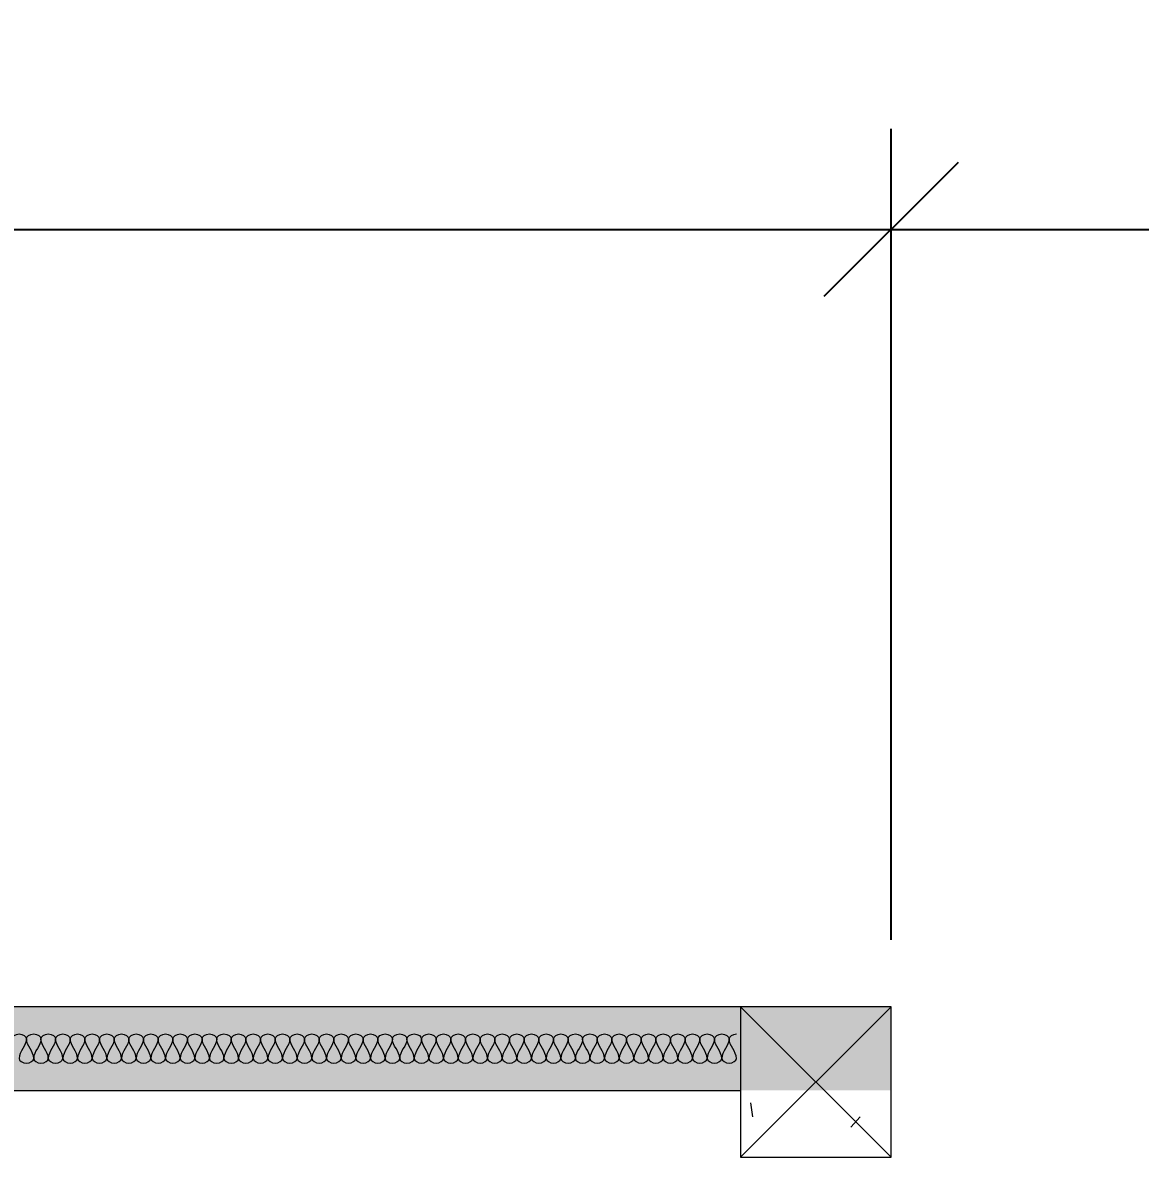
# Model space of a CAD drawing. Header units: inches. Extents: x 1913 to 24953, y -2945 to 1064.
# Drawn here: x 4378.9 to 4512.4, y 177 to 312.7 of the extents above; entities that cross this region are included whole.
import ezdxf

# ---------------------------------------------------------------- set-up
doc = ezdxf.new("R2010")
doc.units = ezdxf.units.IN
doc.header["$MEASUREMENT"] = 0
for name, color, linetype, lineweight in [('A-ANNO-DIMS', 211, 'Continuous', 9), ('A-COLS', 52, 'Continuous', 9), ('A-DETL', 90, 'Continuous', 9), ('A-WALL', 113, 'Continuous', 13), ('A-WALL-PATT', 111, 'Continuous', 50)]:
    doc.layers.add(name, color=color, linetype=linetype, lineweight=lineweight)
doc.styles.add('Arial', font='arial.ttf', dxfattribs={"height": 12})
doc.dimstyles.new('Linear_-_3_32__Arial', dxfattribs={"dimscale": 12, "dimtxt": 12.243113, "dimasz": 1.333333, "dimexe": 1, "dimexo": 0.666667, "dimgap": 0.666667, "dimtad": 1, "dimdec": 5, "dimrnd": 0.03125, "dimzin": 1, "dimdsep": 46, "dimlunit": 4, "dimtxsty": 'Arial', "dimblk1": 'OBLIQUE', "dimblk2": 'OBLIQUE', "dimsah": 1, "dimcen": 0.09, "dimdle": 1, "dimazin": 0, "dimtfac": 1, "dimtdec": 4, "dimtix": 1, "dimtmove": 0, "dimatfit": 3, "dimfxl": 1, "dimtvp": 1, "dimtfill": 1, "dimfrac": 2, "dimtolj": 1, "dimtzin": 0, "dimarcsym": 2})
pattern_1 = [(140, (3124.017, -677.577), (3.213, 36.72335), [3.84, -42.24]), (85, (3124.017, -677.577), (-38.51274, -7.1044), [3.072, -33.792]), (190.451, (3124.285, -674.517), (-35.29956, 29.62024), [3.263, -35.898]), (136.184, (3113.777, -677.577), (8.4752, 54.6425), [5.76, -63.36]), (186.636, (3114.483, -673.023), (-49.8752, 47.854), [4.895, -53.848]), (81.184, (3113.777, -677.577), (-49.8749, 47.8553), [4.608, -50.688]), (111, (3116.337, -672.457), (20.614, 30.56126), [3.84, -42.24]), (56, (3116.337, -672.457), (-37.1283, 12.4577), [3.072, -33.792]), (161.451, (3118.055, -669.91), (-16.5135, 43.02), [3.263, -35.898]), (127.5, (3124.017, -677.577), (-17.04428, 0.6228), [1.69, -31.693, 1.69, -32.614, -33.92]), (127.5, (3124.017, -677.577), (-17.04428, 0.6228), [-67.686, 1.69, -32.23]), (97.5, (3124.017, -677.577), (-20.19387, 13.4694), [1.69, -17.869, 1.69, -30.925, -12.928]), (97.5, (3124.017, -677.577), (-20.19387, 13.4694), [-52.173, 1.69, -11.238]), (57.5, (3124.017, -688.995), (1.15522, 27.33168), [1.69, -11.11, 1.69, -38.246, -52.992]), (57.5, (3124.017, -688.995), (1.15522, 27.33168), [-52.736, 1.69, -51.302]), (47.5, (3124.017, -694.115), (-5.12498, 29.85903), [1.69, -14.95, 1.69, -24.832, -37.632]), (47.5, (3124.017, -694.115), (-5.12498, 29.85903), [-43.162, 1.69, -35.942])]

# ---------------------------------------------------------------- blocks, each defined once
blk = doc.blocks.new('_Oblique')
at = {"color": 0, "linetype": 'ByBlock', "lineweight": -2}
blk.add_line((-0.5, -0.5), (0.5, 0.5), dxfattribs=at)
blk = doc.blocks.new('*D100')
at = {"layer": 'A-ANNO-DIMS', "color": 0, "lineweight": -2, "transparency": 16777216}
for p, q in [((2749.66, 195.3), (2749.66, 437.92)), ((5053.66, 198.02), (5053.66, 437.92)), ((2737.66, 425.92), (5065.66, 425.92))]:
    blk.add_line(p, q, dxfattribs=at)
at = {"layer": 'Defpoints', "color": 0, "transparency": 16777216}
for p in [(5053.66, 425.92), (5053.66, 190.02), (2749.66, 187.3)]:
    blk.add_point(p, dxfattribs=at)
at = {"layer": 'A-ANNO-DIMS', "color": 0, "lineweight": -2, "transparency": 16777216, "xscale": 16, "yscale": 16, "zscale": 16, "rotation": 180}
blk.add_blockref('_Oblique', (2749.66, 425.92), dxfattribs=at)
at = {"layer": 'A-ANNO-DIMS', "color": 0, "lineweight": -2, "transparency": 16777216, "xscale": 16, "yscale": 16, "zscale": 16}
blk.add_blockref('_Oblique', (5053.66, 425.92), dxfattribs=at)
at = {"layer": 'A-ANNO-DIMS', "color": 3, "lineweight": 0, "transparency": 16777216, "insert": (3901.66, 440.05), "char_height": 12, "width": 73.4587, "attachment_point": 5, "style": 'Arial'}
blk.add_mtext('\\A1;192\'-0"', dxfattribs=at)
blk = doc.blocks.new('*D160')
at = {"layer": 'A-ANNO-DIMS', "color": 0, "lineweight": -2, "transparency": 16777216}
for p, q in [((4194.66, 201.02), (4194.66, 299.97)), ((4482.66, 203.02), (4482.66, 299.97)), ((4182.66, 287.97), (4494.66, 287.97))]:
    blk.add_line(p, q, dxfattribs=at)
at = {"layer": 'Defpoints', "color": 0, "transparency": 16777216}
for p in [(4482.66, 287.97), (4482.66, 195.02), (4194.66, 193.02)]:
    blk.add_point(p, dxfattribs=at)
at = {"layer": 'A-ANNO-DIMS', "color": 0, "lineweight": -2, "transparency": 16777216, "xscale": 16, "yscale": 16, "zscale": 16, "rotation": 180}
blk.add_blockref('_Oblique', (4194.66, 287.97), dxfattribs=at)
at = {"layer": 'A-ANNO-DIMS', "color": 0, "lineweight": -2, "transparency": 16777216, "xscale": 16, "yscale": 16, "zscale": 16}
blk.add_blockref('_Oblique', (4482.66, 287.97), dxfattribs=at)
at = {"layer": 'A-ANNO-DIMS', "color": 3, "lineweight": 0, "transparency": 16777216, "insert": (4338.66, 302.1), "char_height": 12, "width": 51.3081, "attachment_point": 5, "style": 'Arial'}
blk.add_mtext('\\A1;24\'-0"', dxfattribs=at)
blk = doc.blocks.new('*D161')
at = {"layer": 'A-ANNO-DIMS', "color": 0, "lineweight": -2, "transparency": 16777216}
for p, q in [((4482.66, 203.02), (4482.66, 299.97)), ((4770.66, 203.02), (4770.66, 299.97)), ((4470.66, 287.97), (4782.66, 287.97))]:
    blk.add_line(p, q, dxfattribs=at)
at = {"layer": 'Defpoints', "color": 0, "transparency": 16777216}
for p in [(4770.66, 287.97), (4482.66, 195.02), (4770.66, 195.02)]:
    blk.add_point(p, dxfattribs=at)
at = {"layer": 'A-ANNO-DIMS', "color": 0, "lineweight": -2, "transparency": 16777216, "xscale": 16, "yscale": 16, "zscale": 16, "rotation": 180}
blk.add_blockref('_Oblique', (4482.66, 287.97), dxfattribs=at)
at = {"layer": 'A-ANNO-DIMS', "color": 0, "lineweight": -2, "transparency": 16777216, "xscale": 16, "yscale": 16, "zscale": 16}
blk.add_blockref('_Oblique', (4770.66, 287.97), dxfattribs=at)
at = {"layer": 'A-ANNO-DIMS', "color": 3, "lineweight": 0, "transparency": 16777216, "insert": (4626.66, 302.1), "char_height": 12, "width": 62.3834, "attachment_point": 5, "style": 'Arial'}
blk.add_mtext('\\A1;24\'-0"', dxfattribs=at)

msp = doc.modelspace()

# ---------------------------------------------------------------- hatches: boundary and pattern name
at = {"layer": 'A-WALL-PATT', "lineweight": 0}
h = msp.add_hatch(dxfattribs=at)
h.set_pattern_fill('FP_1', color=256, angle=90, style=0, pattern_type=2)
h.set_pattern_definition(pattern_1)
h.paths.add_polyline_path([(3571.664949, 185.024501), (3571.664949, 195.024501), (4482.664949, 195.024501), (4482.664949, 185.024501), (4464.664949, 185.024501), (4194.664949, 185.024501), (4176.664949, 185.024501), (3906.664949, 185.024501), (3888.664949, 185.024501), (3618.664949, 185.024501), (3600.664949, 185.024501), (3592.664949, 185.024501), (3586.664949, 185.024501)], flags=0)
h.paths.add_polyline_path([(2754.664949, 185.024501), (2754.664949, 195.024501), (3535.664949, 195.024501), (3535.664949, 185.024501), (3330.664949, 185.024501), (3312.664949, 185.024501), (3042.664949, 185.024501), (3024.664949, 185.024501), (2763.664949, 185.024501)], flags=0)
h = msp.add_hatch(dxfattribs=at)
h.set_pattern_fill('FP_1', color=256, angle=90, style=0, pattern_type=2)
h.set_pattern_definition(pattern_1)
h.paths.add_polyline_path([(4482.664949, 177.024501), (4464.664949, 177.024501), (4464.664949, 185.024501), (4482.664949, 185.024501)], flags=0)

# ---------------------------------------------------------------- linework, layer by layer
at = {"layer": 'A-COLS', "lineweight": 0}
for p, q in [((4482.664949, 195.024501), (4464.664949, 195.024501)), ((4464.664949, 195.024501), (4464.664949, 177.024501)), ((4464.664949, 195.024501), (4482.664949, 177.024501)), ((4464.664949, 177.024501), (4482.664949, 195.024501)), ((4482.664949, 177.024501), (4482.664949, 195.024501)), ((4464.664949, 177.024501), (4482.664949, 177.024501))]:
    msp.add_line(p, q, dxfattribs=at)
at = {"layer": 'A-DETL', "lineweight": 0}
for points in [[(4377.539949, 191.191168), (4377.539949, 191.466154), (4378.414949, 192.082848), (4379.289949, 191.466154), (4379.289949, 191.191168)], [(4379.289949, 191.191168), (4379.289949, 191.466154), (4380.164949, 192.082848), (4381.039949, 191.466154), (4381.039949, 191.191168)], [(4381.039949, 191.191168), (4381.039949, 191.466154), (4381.914949, 192.082848), (4382.789949, 191.466154), (4382.789949, 191.191168)], [(4382.789949, 191.191168), (4382.789949, 191.466154), (4383.664949, 192.082848), (4384.539949, 191.466154), (4384.539949, 191.191168)], [(4384.539949, 191.191168), (4384.539949, 191.466154), (4385.414949, 192.082848), (4386.289949, 191.466154), (4386.289949, 191.191168)], [(4386.289949, 191.191168), (4386.289949, 191.466154), (4387.164949, 192.082848), (4388.039949, 191.466154), (4388.039949, 191.191168)], [(4388.039949, 191.191168), (4388.039949, 191.466154), (4388.914949, 192.082848), (4389.789949, 191.466154), (4389.789949, 191.191168)], [(4389.789949, 191.191168), (4389.789949, 191.466154), (4390.664949, 192.082848), (4391.539949, 191.466154), (4391.539949, 191.191168)], [(4391.539949, 191.191168), (4391.539949, 191.466154), (4392.414949, 192.082848), (4393.289949, 191.466154), (4393.289949, 191.191168)], [(4393.289949, 191.191168), (4393.289949, 191.466154), (4394.164949, 192.082848), (4395.039949, 191.466154), (4395.039949, 191.191168)], [(4395.039949, 191.191168), (4395.039949, 191.466154), (4395.914949, 192.082848), (4396.789949, 191.466154), (4396.789949, 191.191168)], [(4396.789949, 191.191168), (4396.789949, 191.466154), (4397.664949, 192.082848), (4398.539949, 191.466154), (4398.539949, 191.191168)], [(4398.539949, 191.191168), (4398.539949, 191.466154), (4399.414949, 192.082848), (4400.289949, 191.466154), (4400.289949, 191.191168)], [(4400.289949, 191.191168), (4400.289949, 191.466154), (4401.164949, 192.082848), (4402.039949, 191.466154), (4402.039949, 191.191168)], [(4402.039949, 191.191168), (4402.039949, 191.466154), (4402.914949, 192.082848), (4403.789949, 191.466154), (4403.789949, 191.191168)], [(4403.789949, 191.191168), (4403.789949, 191.466154), (4404.664949, 192.082848), (4405.539949, 191.466154), (4405.539949, 191.191168)], [(4405.539949, 191.191168), (4405.539949, 191.466154), (4406.414949, 192.082848), (4407.289949, 191.466154), (4407.289949, 191.191168)], [(4407.289949, 191.191168), (4407.289949, 191.466154), (4408.164949, 192.082848), (4409.039949, 191.466154), (4409.039949, 191.191168)], [(4409.039949, 191.191168), (4409.039949, 191.466154), (4409.914949, 192.082848), (4410.789949, 191.466154), (4410.789949, 191.191168)], [(4410.789949, 191.191168), (4410.789949, 191.466154), (4411.664949, 192.082848), (4412.539949, 191.466154), (4412.539949, 191.191168)], [(4412.539949, 191.191168), (4412.539949, 191.466154), (4413.414949, 192.082848), (4414.289949, 191.466154), (4414.289949, 191.191168)], [(4414.289949, 191.191168), (4414.289949, 191.466154), (4415.164949, 192.082848), (4416.039949, 191.466154), (4416.039949, 191.191168)], [(4416.039949, 191.191168), (4416.039949, 191.466154), (4416.914949, 192.082848), (4417.789949, 191.466154), (4417.789949, 191.191168)], [(4417.789949, 191.191168), (4417.789949, 191.466154), (4418.664949, 192.082848), (4419.539949, 191.466154), (4419.539949, 191.191168)], [(4419.539949, 191.191168), (4419.539949, 191.466154), (4420.414949, 192.082848), (4421.289949, 191.466154), (4421.289949, 191.191168)], [(4421.289949, 191.191168), (4421.289949, 191.466154), (4422.164949, 192.082848), (4423.039949, 191.466154), (4423.039949, 191.191168)], [(4423.039949, 191.191168), (4423.039949, 191.466154), (4423.914949, 192.082848), (4424.789949, 191.466154), (4424.789949, 191.191168)], [(4424.789949, 191.191168), (4424.789949, 191.466154), (4425.664949, 192.082848), (4426.539949, 191.466154), (4426.539949, 191.191168)], [(4426.539949, 191.191168), (4426.539949, 191.466154), (4427.414949, 192.082848), (4428.289949, 191.466154), (4428.289949, 191.191168)], [(4428.289949, 191.191168), (4428.289949, 191.466154), (4429.164949, 192.082848), (4430.039949, 191.466154), (4430.039949, 191.191168)], [(4430.039949, 191.191168), (4430.039949, 191.466154), (4430.914949, 192.082848), (4431.789949, 191.466154), (4431.789949, 191.191168)], [(4431.789949, 191.191168), (4431.789949, 191.466154), (4432.664949, 192.082848), (4433.539949, 191.466154), (4433.539949, 191.191168)], [(4433.539949, 191.191168), (4433.539949, 191.466154), (4434.414949, 192.082848), (4435.289949, 191.466154), (4435.289949, 191.191168)], [(4435.289949, 191.191168), (4435.289949, 191.466154), (4436.164949, 192.082848), (4437.039949, 191.466154), (4437.039949, 191.191168)], [(4437.039949, 191.191168), (4437.039949, 191.466154), (4437.914949, 192.082848), (4438.789949, 191.466154), (4438.789949, 191.191168)], [(4438.789949, 191.191168), (4438.789949, 191.466154), (4439.664949, 192.082848), (4440.539949, 191.466154), (4440.539949, 191.191168)], [(4440.539949, 191.191168), (4440.539949, 191.466154), (4441.414949, 192.082848), (4442.289949, 191.466154), (4442.289949, 191.191168)], [(4442.289949, 191.191168), (4442.289949, 191.466154), (4443.164949, 192.082848), (4444.039949, 191.466154), (4444.039949, 191.191168)], [(4444.039949, 191.191168), (4444.039949, 191.466154), (4444.914949, 192.082848), (4445.789949, 191.466154), (4445.789949, 191.191168)], [(4445.789949, 191.191168), (4445.789949, 191.466154), (4446.664949, 192.082848), (4447.539949, 191.466154), (4447.539949, 191.191168)], [(4447.539949, 191.191168), (4447.539949, 191.466154), (4448.414949, 192.082848), (4449.289949, 191.466154), (4449.289949, 191.191168)], [(4449.289949, 191.191168), (4449.289949, 191.466154), (4450.164949, 192.082848), (4451.039949, 191.466154), (4451.039949, 191.191168)], [(4451.039949, 191.191168), (4451.039949, 191.466154), (4451.914949, 192.082848), (4452.789949, 191.466154), (4452.789949, 191.191168)], [(4452.789949, 191.191168), (4452.789949, 191.466154), (4453.664949, 192.082848), (4454.539949, 191.466154), (4454.539949, 191.191168)], [(4454.539949, 191.191168), (4454.539949, 191.466154), (4455.414949, 192.082848), (4456.289949, 191.466154), (4456.289949, 191.191168)], [(4456.289949, 191.191168), (4456.289949, 191.466154), (4457.164949, 192.082848), (4458.039949, 191.466154), (4458.039949, 191.191168)], [(4458.039949, 191.191168), (4458.039949, 191.466154), (4458.914949, 192.082848), (4459.789949, 191.466154), (4459.789949, 191.191168)], [(4459.789949, 191.191168), (4459.789949, 191.466154), (4460.664949, 192.082848), (4461.539949, 191.466154), (4461.539949, 191.191168)], [(4461.539949, 191.191168), (4461.539949, 191.466154), (4462.414949, 192.082848), (4463.289949, 191.466154), (4463.289949, 191.191168)], [(4463.289949, 191.191168), (4463.289949, 191.466154), (4463.75247, 191.774501), (4464.164949, 191.774501)], [(4379.289949, 191.191168), (4379.289949, 190.389453), (4378.414949, 189.659549), (4378.414949, 188.857834)], [(4380.164949, 188.857834), (4380.164949, 189.659549), (4379.289949, 190.389453), (4379.289949, 191.191168)], [(4381.039949, 191.191168), (4381.039949, 190.389453), (4380.164949, 189.659549), (4380.164949, 188.857834)], [(4381.914949, 188.857834), (4381.914949, 189.659549), (4381.039949, 190.389453), (4381.039949, 191.191168)], [(4382.789949, 191.191168), (4382.789949, 190.389453), (4381.914949, 189.659549), (4381.914949, 188.857834)], [(4383.664949, 188.857834), (4383.664949, 189.659549), (4382.789949, 190.389453), (4382.789949, 191.191168)], [(4384.539949, 191.191168), (4384.539949, 190.389453), (4383.664949, 189.659549), (4383.664949, 188.857834)], [(4385.414949, 188.857834), (4385.414949, 189.659549), (4384.539949, 190.389453), (4384.539949, 191.191168)], [(4386.289949, 191.191168), (4386.289949, 190.389453), (4385.414949, 189.659549), (4385.414949, 188.857834)], [(4387.164949, 188.857834), (4387.164949, 189.659549), (4386.289949, 190.389453), (4386.289949, 191.191168)], [(4388.039949, 191.191168), (4388.039949, 190.389453), (4387.164949, 189.659549), (4387.164949, 188.857834)], [(4388.914949, 188.857834), (4388.914949, 189.659549), (4388.039949, 190.389453), (4388.039949, 191.191168)], [(4389.789949, 191.191168), (4389.789949, 190.389453), (4388.914949, 189.659549), (4388.914949, 188.857834)], [(4390.664949, 188.857834), (4390.664949, 189.659549), (4389.789949, 190.389453), (4389.789949, 191.191168)], [(4391.539949, 191.191168), (4391.539949, 190.389453), (4390.664949, 189.659549), (4390.664949, 188.857834)], [(4392.414949, 188.857834), (4392.414949, 189.659549), (4391.539949, 190.389453), (4391.539949, 191.191168)], [(4393.289949, 191.191168), (4393.289949, 190.389453), (4392.414949, 189.659549), (4392.414949, 188.857834)], [(4394.164949, 188.857834), (4394.164949, 189.659549), (4393.289949, 190.389453), (4393.289949, 191.191168)], [(4395.039949, 191.191168), (4395.039949, 190.389453), (4394.164949, 189.659549), (4394.164949, 188.857834)], [(4395.914949, 188.857834), (4395.914949, 189.659549), (4395.039949, 190.389453), (4395.039949, 191.191168)], [(4396.789949, 191.191168), (4396.789949, 190.389453), (4395.914949, 189.659549), (4395.914949, 188.857834)], [(4397.664949, 188.857834), (4397.664949, 189.659549), (4396.789949, 190.389453), (4396.789949, 191.191168)], [(4398.539949, 191.191168), (4398.539949, 190.389453), (4397.664949, 189.659549), (4397.664949, 188.857834)], [(4399.414949, 188.857834), (4399.414949, 189.659549), (4398.539949, 190.389453), (4398.539949, 191.191168)], [(4400.289949, 191.191168), (4400.289949, 190.389453), (4399.414949, 189.659549), (4399.414949, 188.857834)], [(4401.164949, 188.857834), (4401.164949, 189.659549), (4400.289949, 190.389453), (4400.289949, 191.191168)], [(4402.039949, 191.191168), (4402.039949, 190.389453), (4401.164949, 189.659549), (4401.164949, 188.857834)], [(4402.914949, 188.857834), (4402.914949, 189.659549), (4402.039949, 190.389453), (4402.039949, 191.191168)], [(4403.789949, 191.191168), (4403.789949, 190.389453), (4402.914949, 189.659549), (4402.914949, 188.857834)], [(4404.664949, 188.857834), (4404.664949, 189.659549), (4403.789949, 190.389453), (4403.789949, 191.191168)], [(4405.539949, 191.191168), (4405.539949, 190.389453), (4404.664949, 189.659549), (4404.664949, 188.857834)], [(4406.414949, 188.857834), (4406.414949, 189.659549), (4405.539949, 190.389453), (4405.539949, 191.191168)], [(4407.289949, 191.191168), (4407.289949, 190.389453), (4406.414949, 189.659549), (4406.414949, 188.857834)], [(4408.164949, 188.857834), (4408.164949, 189.659549), (4407.289949, 190.389453), (4407.289949, 191.191168)], [(4409.039949, 191.191168), (4409.039949, 190.389453), (4408.164949, 189.659549), (4408.164949, 188.857834)], [(4409.914949, 188.857834), (4409.914949, 189.659549), (4409.039949, 190.389453), (4409.039949, 191.191168)], [(4410.789949, 191.191168), (4410.789949, 190.389453), (4409.914949, 189.659549), (4409.914949, 188.857834)], [(4411.664949, 188.857834), (4411.664949, 189.659549), (4410.789949, 190.389453), (4410.789949, 191.191168)], [(4412.539949, 191.191168), (4412.539949, 190.389453), (4411.664949, 189.659549), (4411.664949, 188.857834)], [(4413.414949, 188.857834), (4413.414949, 189.659549), (4412.539949, 190.389453), (4412.539949, 191.191168)], [(4414.289949, 191.191168), (4414.289949, 190.389453), (4413.414949, 189.659549), (4413.414949, 188.857834)], [(4415.164949, 188.857834), (4415.164949, 189.659549), (4414.289949, 190.389453), (4414.289949, 191.191168)], [(4416.039949, 191.191168), (4416.039949, 190.389453), (4415.164949, 189.659549), (4415.164949, 188.857834)], [(4416.914949, 188.857834), (4416.914949, 189.659549), (4416.039949, 190.389453), (4416.039949, 191.191168)], [(4417.789949, 191.191168), (4417.789949, 190.389453), (4416.914949, 189.659549), (4416.914949, 188.857834)], [(4418.664949, 188.857834), (4418.664949, 189.659549), (4417.789949, 190.389453), (4417.789949, 191.191168)], [(4419.539949, 191.191168), (4419.539949, 190.389453), (4418.664949, 189.659549), (4418.664949, 188.857834)], [(4420.414949, 188.857834), (4420.414949, 189.659549), (4419.539949, 190.389453), (4419.539949, 191.191168)], [(4421.289949, 191.191168), (4421.289949, 190.389453), (4420.414949, 189.659549), (4420.414949, 188.857834)], [(4422.164949, 188.857834), (4422.164949, 189.659549), (4421.289949, 190.389453), (4421.289949, 191.191168)], [(4423.039949, 191.191168), (4423.039949, 190.389453), (4422.164949, 189.659549), (4422.164949, 188.857834)], [(4423.914949, 188.857834), (4423.914949, 189.659549), (4423.039949, 190.389453), (4423.039949, 191.191168)], [(4424.789949, 191.191168), (4424.789949, 190.389453), (4423.914949, 189.659549), (4423.914949, 188.857834)], [(4425.664949, 188.857834), (4425.664949, 189.659549), (4424.789949, 190.389453), (4424.789949, 191.191168)], [(4426.539949, 191.191168), (4426.539949, 190.389453), (4425.664949, 189.659549), (4425.664949, 188.857834)], [(4427.414949, 188.857834), (4427.414949, 189.659549), (4426.539949, 190.389453), (4426.539949, 191.191168)], [(4428.289949, 191.191168), (4428.289949, 190.389453), (4427.414949, 189.659549), (4427.414949, 188.857834)], [(4429.164949, 188.857834), (4429.164949, 189.659549), (4428.289949, 190.389453), (4428.289949, 191.191168)], [(4430.039949, 191.191168), (4430.039949, 190.389453), (4429.164949, 189.659549), (4429.164949, 188.857834)], [(4430.914949, 188.857834), (4430.914949, 189.659549), (4430.039949, 190.389453), (4430.039949, 191.191168)], [(4431.789949, 191.191168), (4431.789949, 190.389453), (4430.914949, 189.659549), (4430.914949, 188.857834)], [(4432.664949, 188.857834), (4432.664949, 189.659549), (4431.789949, 190.389453), (4431.789949, 191.191168)], [(4433.539949, 191.191168), (4433.539949, 190.389453), (4432.664949, 189.659549), (4432.664949, 188.857834)], [(4434.414949, 188.857834), (4434.414949, 189.659549), (4433.539949, 190.389453), (4433.539949, 191.191168)], [(4435.289949, 191.191168), (4435.289949, 190.389453), (4434.414949, 189.659549), (4434.414949, 188.857834)], [(4436.164949, 188.857834), (4436.164949, 189.659549), (4435.289949, 190.389453), (4435.289949, 191.191168)], [(4437.039949, 191.191168), (4437.039949, 190.389453), (4436.164949, 189.659549), (4436.164949, 188.857834)], [(4437.914949, 188.857834), (4437.914949, 189.659549), (4437.039949, 190.389453), (4437.039949, 191.191168)], [(4438.789949, 191.191168), (4438.789949, 190.389453), (4437.914949, 189.659549), (4437.914949, 188.857834)], [(4439.664949, 188.857834), (4439.664949, 189.659549), (4438.789949, 190.389453), (4438.789949, 191.191168)], [(4440.539949, 191.191168), (4440.539949, 190.389453), (4439.664949, 189.659549), (4439.664949, 188.857834)], [(4441.414949, 188.857834), (4441.414949, 189.659549), (4440.539949, 190.389453), (4440.539949, 191.191168)], [(4442.289949, 191.191168), (4442.289949, 190.389453), (4441.414949, 189.659549), (4441.414949, 188.857834)], [(4443.164949, 188.857834), (4443.164949, 189.659549), (4442.289949, 190.389453), (4442.289949, 191.191168)], [(4444.039949, 191.191168), (4444.039949, 190.389453), (4443.164949, 189.659549), (4443.164949, 188.857834)], [(4444.914949, 188.857834), (4444.914949, 189.659549), (4444.039949, 190.389453), (4444.039949, 191.191168)], [(4445.789949, 191.191168), (4445.789949, 190.389453), (4444.914949, 189.659549), (4444.914949, 188.857834)], [(4446.664949, 188.857834), (4446.664949, 189.659549), (4445.789949, 190.389453), (4445.789949, 191.191168)], [(4447.539949, 191.191168), (4447.539949, 190.389453), (4446.664949, 189.659549), (4446.664949, 188.857834)], [(4448.414949, 188.857834), (4448.414949, 189.659549), (4447.539949, 190.389453), (4447.539949, 191.191168)], [(4449.289949, 191.191168), (4449.289949, 190.389453), (4448.414949, 189.659549), (4448.414949, 188.857834)], [(4450.164949, 188.857834), (4450.164949, 189.659549), (4449.289949, 190.389453), (4449.289949, 191.191168)], [(4451.039949, 191.191168), (4451.039949, 190.389453), (4450.164949, 189.659549), (4450.164949, 188.857834)], [(4451.914949, 188.857834), (4451.914949, 189.659549), (4451.039949, 190.389453), (4451.039949, 191.191168)], [(4452.789949, 191.191168), (4452.789949, 190.389453), (4451.914949, 189.659549), (4451.914949, 188.857834)], [(4453.664949, 188.857834), (4453.664949, 189.659549), (4452.789949, 190.389453), (4452.789949, 191.191168)], [(4454.539949, 191.191168), (4454.539949, 190.389453), (4453.664949, 189.659549), (4453.664949, 188.857834)], [(4455.414949, 188.857834), (4455.414949, 189.659549), (4454.539949, 190.389453), (4454.539949, 191.191168)], [(4456.289949, 191.191168), (4456.289949, 190.389453), (4455.414949, 189.659549), (4455.414949, 188.857834)], [(4457.164949, 188.857834), (4457.164949, 189.659549), (4456.289949, 190.389453), (4456.289949, 191.191168)], [(4458.039949, 191.191168), (4458.039949, 190.389453), (4457.164949, 189.659549), (4457.164949, 188.857834)], [(4458.914949, 188.857834), (4458.914949, 189.659549), (4458.039949, 190.389453), (4458.039949, 191.191168)], [(4459.789949, 191.191168), (4459.789949, 190.389453), (4458.914949, 189.659549), (4458.914949, 188.857834)], [(4460.664949, 188.857834), (4460.664949, 189.659549), (4459.789949, 190.389453), (4459.789949, 191.191168)], [(4461.539949, 191.191168), (4461.539949, 190.389453), (4460.664949, 189.659549), (4460.664949, 188.857834)], [(4462.414949, 188.857834), (4462.414949, 189.659549), (4461.539949, 190.389453), (4461.539949, 191.191168)], [(4463.289949, 191.191168), (4463.289949, 190.389453), (4462.414949, 189.659549), (4462.414949, 188.857834)], [(4464.164949, 188.857834), (4464.164949, 189.659549), (4463.289949, 190.389453), (4463.289949, 191.191168)], [(4378.414949, 188.857834), (4378.414949, 188.582848), (4379.289949, 187.966154), (4380.164949, 188.582848), (4380.164949, 188.857834)], [(4380.164949, 188.857834), (4380.164949, 188.582848), (4381.039949, 187.966154), (4381.914949, 188.582848), (4381.914949, 188.857834)], [(4381.914949, 188.857834), (4381.914949, 188.582848), (4382.789949, 187.966154), (4383.664949, 188.582848), (4383.664949, 188.857834)], [(4383.664949, 188.857834), (4383.664949, 188.582848), (4384.539949, 187.966154), (4385.414949, 188.582848), (4385.414949, 188.857834)], [(4385.414949, 188.857834), (4385.414949, 188.582848), (4386.289949, 187.966154), (4387.164949, 188.582848), (4387.164949, 188.857834)], [(4387.164949, 188.857834), (4387.164949, 188.582848), (4388.039949, 187.966154), (4388.914949, 188.582848), (4388.914949, 188.857834)], [(4388.914949, 188.857834), (4388.914949, 188.582848), (4389.789949, 187.966154), (4390.664949, 188.582848), (4390.664949, 188.857834)], [(4390.664949, 188.857834), (4390.664949, 188.582848), (4391.539949, 187.966154), (4392.414949, 188.582848), (4392.414949, 188.857834)], [(4392.414949, 188.857834), (4392.414949, 188.582848), (4393.289949, 187.966154), (4394.164949, 188.582848), (4394.164949, 188.857834)], [(4394.164949, 188.857834), (4394.164949, 188.582848), (4395.039949, 187.966154), (4395.914949, 188.582848), (4395.914949, 188.857834)], [(4395.914949, 188.857834), (4395.914949, 188.582848), (4396.789949, 187.966154), (4397.664949, 188.582848), (4397.664949, 188.857834)], [(4397.664949, 188.857834), (4397.664949, 188.582848), (4398.539949, 187.966154), (4399.414949, 188.582848), (4399.414949, 188.857834)], [(4399.414949, 188.857834), (4399.414949, 188.582848), (4400.289949, 187.966154), (4401.164949, 188.582848), (4401.164949, 188.857834)], [(4401.164949, 188.857834), (4401.164949, 188.582848), (4402.039949, 187.966154), (4402.914949, 188.582848), (4402.914949, 188.857834)], [(4402.914949, 188.857834), (4402.914949, 188.582848), (4403.789949, 187.966154), (4404.664949, 188.582848), (4404.664949, 188.857834)], [(4404.664949, 188.857834), (4404.664949, 188.582848), (4405.539949, 187.966154), (4406.414949, 188.582848), (4406.414949, 188.857834)], [(4406.414949, 188.857834), (4406.414949, 188.582848), (4407.289949, 187.966154), (4408.164949, 188.582848), (4408.164949, 188.857834)], [(4408.164949, 188.857834), (4408.164949, 188.582848), (4409.039949, 187.966154), (4409.914949, 188.582848), (4409.914949, 188.857834)], [(4409.914949, 188.857834), (4409.914949, 188.582848), (4410.789949, 187.966154), (4411.664949, 188.582848), (4411.664949, 188.857834)], [(4411.664949, 188.857834), (4411.664949, 188.582848), (4412.539949, 187.966154), (4413.414949, 188.582848), (4413.414949, 188.857834)], [(4413.414949, 188.857834), (4413.414949, 188.582848), (4414.289949, 187.966154), (4415.164949, 188.582848), (4415.164949, 188.857834)], [(4415.164949, 188.857834), (4415.164949, 188.582848), (4416.039949, 187.966154), (4416.914949, 188.582848), (4416.914949, 188.857834)], [(4416.914949, 188.857834), (4416.914949, 188.582848), (4417.789949, 187.966154), (4418.664949, 188.582848), (4418.664949, 188.857834)], [(4418.664949, 188.857834), (4418.664949, 188.582848), (4419.539949, 187.966154), (4420.414949, 188.582848), (4420.414949, 188.857834)], [(4420.414949, 188.857834), (4420.414949, 188.582848), (4421.289949, 187.966154), (4422.164949, 188.582848), (4422.164949, 188.857834)], [(4422.164949, 188.857834), (4422.164949, 188.582848), (4423.039949, 187.966154), (4423.914949, 188.582848), (4423.914949, 188.857834)], [(4423.914949, 188.857834), (4423.914949, 188.582848), (4424.789949, 187.966154), (4425.664949, 188.582848), (4425.664949, 188.857834)], [(4425.664949, 188.857834), (4425.664949, 188.582848), (4426.539949, 187.966154), (4427.414949, 188.582848), (4427.414949, 188.857834)], [(4427.414949, 188.857834), (4427.414949, 188.582848), (4428.289949, 187.966154), (4429.164949, 188.582848), (4429.164949, 188.857834)], [(4429.164949, 188.857834), (4429.164949, 188.582848), (4430.039949, 187.966154), (4430.914949, 188.582848), (4430.914949, 188.857834)], [(4430.914949, 188.857834), (4430.914949, 188.582848), (4431.789949, 187.966154), (4432.664949, 188.582848), (4432.664949, 188.857834)], [(4432.664949, 188.857834), (4432.664949, 188.582848), (4433.539949, 187.966154), (4434.414949, 188.582848), (4434.414949, 188.857834)], [(4434.414949, 188.857834), (4434.414949, 188.582848), (4435.289949, 187.966154), (4436.164949, 188.582848), (4436.164949, 188.857834)], [(4436.164949, 188.857834), (4436.164949, 188.582848), (4437.039949, 187.966154), (4437.914949, 188.582848), (4437.914949, 188.857834)], [(4437.914949, 188.857834), (4437.914949, 188.582848), (4438.789949, 187.966154), (4439.664949, 188.582848), (4439.664949, 188.857834)], [(4439.664949, 188.857834), (4439.664949, 188.582848), (4440.539949, 187.966154), (4441.414949, 188.582848), (4441.414949, 188.857834)], [(4441.414949, 188.857834), (4441.414949, 188.582848), (4442.289949, 187.966154), (4443.164949, 188.582848), (4443.164949, 188.857834)], [(4443.164949, 188.857834), (4443.164949, 188.582848), (4444.039949, 187.966154), (4444.914949, 188.582848), (4444.914949, 188.857834)], [(4444.914949, 188.857834), (4444.914949, 188.582848), (4445.789949, 187.966154), (4446.664949, 188.582848), (4446.664949, 188.857834)], [(4446.664949, 188.857834), (4446.664949, 188.582848), (4447.539949, 187.966154), (4448.414949, 188.582848), (4448.414949, 188.857834)], [(4448.414949, 188.857834), (4448.414949, 188.582848), (4449.289949, 187.966154), (4450.164949, 188.582848), (4450.164949, 188.857834)], [(4450.164949, 188.857834), (4450.164949, 188.582848), (4451.039949, 187.966154), (4451.914949, 188.582848), (4451.914949, 188.857834)], [(4451.914949, 188.857834), (4451.914949, 188.582848), (4452.789949, 187.966154), (4453.664949, 188.582848), (4453.664949, 188.857834)], [(4453.664949, 188.857834), (4453.664949, 188.582848), (4454.539949, 187.966154), (4455.414949, 188.582848), (4455.414949, 188.857834)], [(4455.414949, 188.857834), (4455.414949, 188.582848), (4456.289949, 187.966154), (4457.164949, 188.582848), (4457.164949, 188.857834)], [(4457.164949, 188.857834), (4457.164949, 188.582848), (4458.039949, 187.966154), (4458.914949, 188.582848), (4458.914949, 188.857834)], [(4458.914949, 188.857834), (4458.914949, 188.582848), (4459.789949, 187.966154), (4460.664949, 188.582848), (4460.664949, 188.857834)], [(4460.664949, 188.857834), (4460.664949, 188.582848), (4461.539949, 187.966154), (4462.414949, 188.582848), (4462.414949, 188.857834)], [(4462.414949, 188.857834), (4462.414949, 188.582848), (4463.289949, 187.966154), (4464.164949, 188.582848), (4464.164949, 188.857834)]]:
    msp.add_open_spline(points, degree=3, dxfattribs=at)
at = {"layer": 'A-WALL', "lineweight": 0}
for p, q in [((4482.664949, 195.024501), (3571.664949, 195.024501)), ((4482.664949, 185.024501), (4482.664949, 195.024501)), ((4194.664949, 185.024501), (4464.664949, 185.024501)), ((4464.664949, 185.024501), (4464.664949, 177.024501)), ((4482.664949, 177.024501), (4482.664949, 185.024501)), ((4464.664949, 177.024501), (4482.664949, 177.024501))]:
    msp.add_line(p, q, dxfattribs=at)

# ---------------------------------------------------------------- dimensions: what is measured, and where the dimension line sits
at = {"layer": 'A-ANNO-DIMS', "color": 1, "lineweight": 0}
for base, p1, p2, picture, middle in [((5053.664949, 425.921719), (2749.664949, 187.297724), (5053.664949, 190.024501), '*D100', (3901.664949, 440.048595)), ((4482.664949, 287.968337), (4194.664949, 193.024501), (4482.664949, 195.024501), '*D160', (4338.664949, 302.095213)), ((4770.664949, 287.968337), (4482.664949, 195.024501), (4770.664949, 195.024501), '*D161', (4626.664949, 302.095213))]:
    dim = msp.add_linear_dim(base=base, p1=p1, p2=p2, angle=180, dimstyle='Linear_-_3_32__Arial', override={"dimpost": '<>', "dimclrt": 3, "dimfxl": 288.006944, "dimtfill": 0}, dxfattribs=at)
    dim.commit()
    dim.dimension.update_dxf_attribs({"geometry": picture, "text_midpoint": middle})

doc.saveas('drawing.dxf')
